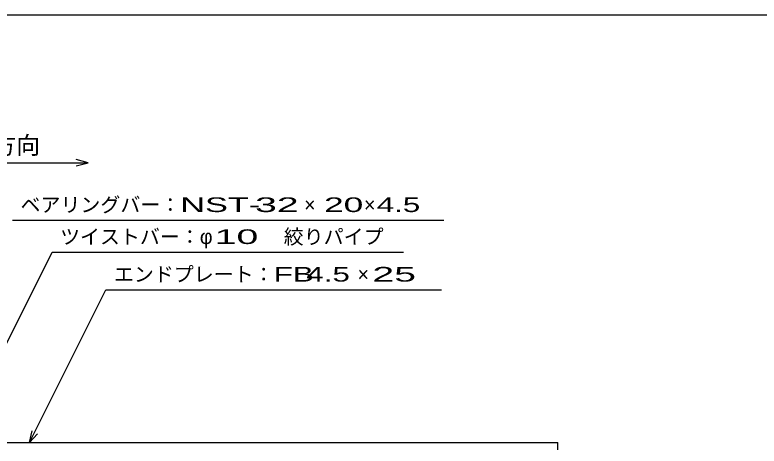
# Model space of a CAD drawing. Units: millimetres, scale not verified. Extents: x -910 to 866, y -641 to 527.
# Drawn here: x -553.3 to -87.4, y 257 to 526.8 of the extents above; entities that cross this region are included whole.
import ezdxf
from ezdxf.enums import TextEntityAlignment as Align

# ---------------------------------------------------------------- set-up
doc = ezdxf.new("R2010")
doc.units = ezdxf.units.MM
doc.header["$LTSCALE"] = 5
for name, color, linetype, lineweight in [('0_2', 150, 'Continuous', 25), ('16', 3, 'Continuous', 25), ('22', 2, 'Continuous', 25)]:
    doc.layers.add(name, color=color, linetype=linetype, lineweight=lineweight)
doc.styles.add('ベクトル', font='')
doc.styles.get('ベクトル').set_extended_font_data('ベクトル')

msp = doc.modelspace()

# ---------------------------------------------------------------- linework, layer by layer
at = {"layer": '0_2'}
msp.add_line((-864.5, 526.75), (865.5, 526.75), dxfattribs=at)
at = {"layer": '16'}
for p in [(-707.5, 259.25), (-213.5, 254.75)]:
    msp.add_line(p, (-213.5, 259.25), dxfattribs=at)
at = {"layer": '22', "color": 4}
for p, q in [((-657.5, 434.25), (-507.5, 434.25)), ((-507.5, 434.25), (-515, 436.25)), ((-515, 432.25), (-507.5, 434.25)), ((-554.75, 398.25), (-284.75, 398.25)), ((-627.75, 182.75), (-530, 378.25)), ((-530, 378.25), (-310, 378.25)), ((-544.05, 259.25), (-496.3, 354.75)), ((-496.3, 354.75), (-286.3, 354.75)), ((-544.05, 259.25), (-542.55, 266.55)), ((-544.05, 259.25), (-539.05, 264.75))]:
    msp.add_line(p, q, dxfattribs=at)

# ---------------------------------------------------------------- texts
at = {"layer": '22', "style": 'ベクトル'}
for s, height, p in [('車両進行方向', 11, (-627.5, 445.25)), ('ベアリングバー：', 9.164, (-549.75, 408)), ('×', 9.164, (-372.25, 408)), ('×', 9.164, (-334.75, 408)), ('ツイストバー：', 9.164, (-525, 388)), ('絞りパイプ', 9.164, (-385, 388)), ('φ', 9.164, (-437.5, 388)), ('エンドプレート：', 9.164, (-491.3, 364.5)), ('×', 9.164, (-338.8, 364.5))]:
    msp.add_text(s, height=height, dxfattribs=at).set_placement(p, align=Align.MIDDLE_LEFT)
for s, width, p in [('NST-', 1.75, (-449.75, 408)), (' 32 ', 2, (-409.75, 408)), ('20', 1.8, (-359.75, 408)), (' 4.5 ', 1.6, (-332.25, 408)), (' 10 ', 2, (-435, 388)), ('FB', 1.6, (-391.3, 364.5)), (' 4.5 ', 1.6, (-376.3, 364.5)), (' 25 ', 2, (-336.3, 364.5))]:
    msp.add_text(s, height=9.164, dxfattribs=dict(at, width=width)).set_placement(p, align=Align.MIDDLE_LEFT)

doc.saveas('drawing.dxf')
